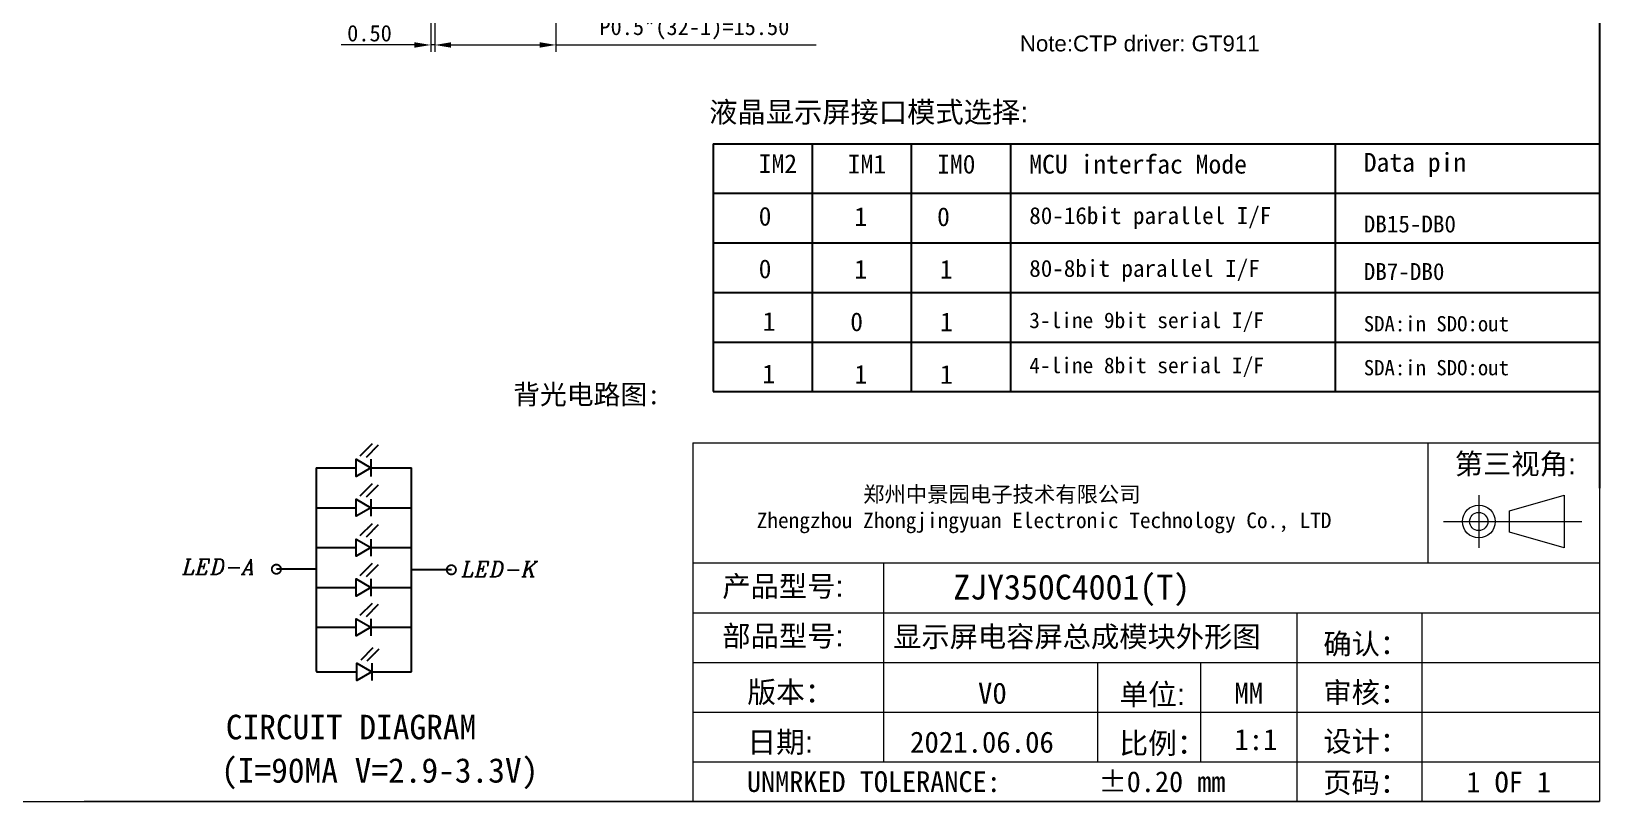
# Model space of a CAD drawing. Header units: millimetres. Extents: x 2436 to 2787, y -3116 to -2823.
# Drawn here: x 2586.9 to 2787.3, y -3116.2 to -3017.7 of the extents above; entities that cross this region are included whole.
import ezdxf

# ---------------------------------------------------------------- set-up
doc = ezdxf.new("R2010")
doc.units = ezdxf.units.MM
doc.layers.add('TJ', color=150, linetype='Continuous')
doc.layers.add('铁框', color=190, linetype='Continuous')
doc.layers.add('面版', color=41, linetype='Continuous', lineweight=9)
doc.styles.add('H', font='italic.shx', dxfattribs={"width": 0.75})
doc.styles.add('RD', font='ROMAND.shx')
doc.styles.add('ROMANS', font='')
doc.styles.get("Standard").update_dxf_attribs({"font": ''})
doc.styles.add('WMF-宋体3', font='')
doc.styles.add('仿宋', font='')
doc.styles.add('样式 1', font='arial.ttf')
doc.styles.get('ROMANS').set_extended_font_data('KaiTi_GB2312')
doc.styles.get('Standard').set_extended_font_data('KaiTi_GB2312')
doc.styles.get('WMF-宋体3').set_extended_font_data('SimSun', bold=True)
doc.styles.get('仿宋').set_extended_font_data('仿宋_GB2312')
doc.dimstyles.new('SH', dxfattribs={"dimscale": 1.4, "dimtxt": 2, "dimasz": 2.5, "dimexe": 1.25, "dimexo": 0.625, "dimtad": 0, "dimdec": 1, "dimzin": 0, "dimdsep": 46, "dimtxsty": 'RD', "dimcen": 2.5, "dimadec": 0, "dimazin": 0, "dimtfac": 0.6, "dimtdec": 1, "dimtmove": 0, "dimatfit": 3, "dimfxl": 1, "dimtolj": 1, "dimarcsym": 0})
doc.dimstyles.new('SVA', dxfattribs={"dimscale": 0.7, "dimtxt": 3, "dimasz": 3, "dimexe": 1.25, "dimexo": 0.625, "dimtad": 1, "dimzin": 1, "dimdsep": 46, "dimtxsty": 'Standard', "dimcen": 3, "dimazin": 0, "dimtfac": 1, "dimtmove": 0, "dimatfit": 3, "dimfxl": 1, "dimlwd": 13, "dimlwe": 13, "dimarcsym": 0})

# ---------------------------------------------------------------- blocks, each defined once
blk = doc.blocks.new('*D456')
at = {"layer": 'Defpoints', "color": 0, "transparency": 16777216}
for p in [(2638.43, -3004.13), (2653.93, -3004.13), (2653.93, -3019.46)]:
    blk.add_point(p, dxfattribs=at)
at = {"layer": '铁框', "color": 0, "lineweight": 13, "transparency": 16777216}
for p, q in [((2638.43, -3004.57), (2638.43, -3020.33)), ((2653.93, -3004.57), (2653.93, -3020.33)), ((2640.53, -3019.46), (2651.83, -3019.46)), ((2653.93, -3019.46), (2687.2, -3019.46))]:
    blk.add_line(p, q, dxfattribs=at)
at = {"layer": '铁框', "color": 0, "transparency": 16777216}
for points in [[(2640.53, -3019.11), (2640.53, -3019.81), (2638.43, -3019.46)], [(2651.83, -3019.11), (2651.83, -3019.81), (2653.93, -3019.46)]]:
    blk.add_solid(points, dxfattribs=at)
at = {"layer": '铁框', "color": 3, "transparency": 16777216, "insert": (2671.62, -3017.42), "char_height": 2.1, "attachment_point": 5}
blk.add_mtext('P0.5*(32-1)=15.50', dxfattribs=at)
blk = doc.blocks.new('*D460')
at = {"layer": 'Defpoints', "color": 0, "transparency": 16777216}
for p in [(2637.93, -3007.93), (2638.43, -3007.93), (2637.93, -3019.46)]:
    blk.add_point(p, dxfattribs=at)
at = {"layer": '铁框', "color": 0, "lineweight": 13, "transparency": 16777216}
for p, q in [((2637.93, -3008.37), (2637.93, -3020.33)), ((2638.43, -3008.37), (2638.43, -3020.33)), ((2635.83, -3019.46), (2626.45, -3019.46)), ((2638.43, -3019.46), (2637.93, -3019.46)), ((2640.53, -3019.46), (2642.63, -3019.46))]:
    blk.add_line(p, q, dxfattribs=at)
at = {"layer": '铁框', "color": 0, "transparency": 16777216}
for points in [[(2635.83, -3019.11), (2635.83, -3019.81), (2637.93, -3019.46)], [(2640.53, -3019.11), (2640.53, -3019.81), (2638.43, -3019.46)]]:
    blk.add_solid(points, dxfattribs=at)
at = {"layer": '铁框', "color": 3, "transparency": 16777216, "insert": (2630.09, -3017.97), "char_height": 2.1, "attachment_point": 5}
blk.add_mtext('0.50', dxfattribs=at)

msp = doc.modelspace()

# ---------------------------------------------------------------- linework, layer by layer
at = {"lineweight": 9}
for p, q in [((2787.33, -3070.317), (2787.33, -2823.43)), ((2671.44, -3070.317), (2787.33, -3070.317)), ((2671.44, -3070.317), (2671.44, -3116.194)), ((2765.431, -3085.681), (2765.431, -3070.317)), ((2787.33, -3070.317), (2787.33, -3116.194)), ((2771.879, -3077.005), (2771.879, -3083.767)), ((2767.391, -3080.386), (2785.065, -3080.386)), ((2671.44, -3085.681), (2787.33, -3085.681)), ((2695.798, -3085.681), (2695.798, -3111.108)), ((2671.44, -3092.038), (2787.33, -3092.038)), ((2748.668, -3116.194), (2748.668, -3092.038)), ((2764.637, -3116.194), (2764.637, -3092.038)), ((2671.44, -3098.395), (2787.33, -3098.395)), ((2723.159, -3098.395), (2723.159, -3111.108)), ((2736.311, -3098.395), (2736.311, -3111.108)), ((2671.44, -3104.752), (2787.33, -3104.752)), ((2671.44, -3111.108), (2787.33, -3111.108)), ((2436.17, -3116.194), (2787.33, -3116.194)), ((2787.33, -3116.194), (2593.629, -3116.194))]:
    msp.add_line(p, q, dxfattribs=at)
at = {"color": 7}
for p, q in [((2787.33, -2837.737), (2787.33, -3076.122)), ((2787.33, -2840.877), (2787.33, -3061.142))]:
    msp.add_line(p, q, dxfattribs=at)
at = {"color": 2}
for p, q in [((2623.281, -3073.525), (2628.371, -3073.525)), ((2623.281, -3073.525), (2623.281, -3099.434)), ((2630.274, -3073.525), (2635.462, -3073.525)), ((2630.274, -3073.525), (2635.462, -3073.525)), ((2635.462, -3099.587), (2635.462, -3073.525)), ((2623.281, -3078.621), (2628.371, -3078.621)), ((2630.274, -3078.621), (2635.364, -3078.621)), ((2630.274, -3078.621), (2635.462, -3078.621)), ((2623.281, -3083.717), (2628.371, -3083.717)), ((2630.274, -3083.717), (2635.364, -3083.717)), ((2630.274, -3083.717), (2635.462, -3083.717)), ((2623.281, -3086.479), (2618.191, -3086.479)), ((2640.552, -3086.556), (2635.462, -3086.556)), ((2623.281, -3088.813), (2628.371, -3088.813)), ((2630.274, -3088.813), (2635.364, -3088.813)), ((2630.274, -3088.813), (2635.462, -3088.813)), ((2623.281, -3093.909), (2628.371, -3093.909)), ((2623.281, -3093.909), (2628.371, -3093.909)), ((2630.274, -3093.909), (2635.364, -3093.909)), ((2630.274, -3093.909), (2635.462, -3093.909)), ((2623.379, -3099.587), (2628.469, -3099.587)), ((2623.435, -3099.587), (2628.469, -3099.587)), ((2630.372, -3099.587), (2635.462, -3099.587)), ((2630.372, -3099.587), (2635.462, -3099.587))]:
    msp.add_line(p, q, dxfattribs=at)
for points in [[(2630.274, -3073.525), (2628.371, -3074.623), (2628.371, -3072.426)], [(2630.274, -3078.621), (2628.371, -3079.719), (2628.371, -3077.522)], [(2630.274, -3083.717), (2628.371, -3084.815), (2628.371, -3082.618)], [(2630.274, -3088.813), (2628.371, -3089.911), (2628.371, -3087.714)], [(2630.274, -3093.909), (2628.371, -3095.007), (2628.371, -3092.81)], [(2630.372, -3099.587), (2628.469, -3100.686), (2628.469, -3098.489)]]:
    msp.add_lwpolyline(points, close=True, dxfattribs=at)
for points in [[(2630.274, -3072.426), (2630.274, -3074.623)], [(2630.274, -3077.522), (2630.274, -3079.719)], [(2630.274, -3082.618), (2630.274, -3084.815)], [(2630.274, -3087.714), (2630.274, -3089.911)], [(2630.274, -3092.81), (2630.274, -3095.007)], [(2630.372, -3098.489), (2630.372, -3100.686)]]:
    msp.add_lwpolyline(points, dxfattribs=at)
at = {"lineweight": 9}
msp.add_lwpolyline([(2782.806, -3077.005), (2782.806, -3083.767), (2775.82, -3081.765), (2775.82, -3079.007)], close=True, dxfattribs=at)
at = {"color": 2, "const_width": 0.235}
for points in [[(2618.779, -3086.479, -1), (2617.602, -3086.479, -1)], [(2641.141, -3086.556, -1), (2639.963, -3086.556, -1)]]:
    msp.add_lwpolyline(points, format="xyb", close=True, dxfattribs=at)
at = {"lineweight": 9}
for radius in [2.093, 1.165]:
    msp.add_circle((2771.879, -3080.386), radius, dxfattribs=at)
at = {"color": 2}
msp.add_arc((2623.435, -3099.434), 0.154, 180, 270, dxfattribs=at)
at = {"layer": 'TJ'}
for p, q in [((2674.005, -3032.091), (2787.33, -3032.091)), ((2674.005, -3032.091), (2674.005, -3063.771)), ((2686.677, -3032.091), (2686.677, -3063.771)), ((2699.349, -3032.091), (2699.349, -3063.771)), ((2712.021, -3032.091), (2712.021, -3063.771)), ((2753.521, -3032.091), (2753.521, -3063.771)), ((2787.33, -3032.231), (2787.33, -3063.771)), ((2674.005, -3038.427), (2787.33, -3038.427)), ((2674.005, -3044.763), (2787.33, -3044.763)), ((2674.005, -3051.099), (2787.33, -3051.099)), ((2674.005, -3057.448), (2787.33, -3057.435)), ((2675.603, -3057.448), (2785.731, -3057.435)), ((2674.005, -3063.771), (2787.33, -3063.771))]:
    msp.add_line(p, q, dxfattribs=at)

# ---------------------------------------------------------------- texts
at = {"lineweight": 9}
for s, height, style, p in [('Note:CTP driver: GT911', 2.03513, '样式 1', (2713.219, -3020.284)), ('液晶显示屏接口模式选择:', 2.64991, '样式 1', (2673.508, -3029.364)), ('背光电路图:', 2.5097, 'WMF-宋体3', (2648.462, -3065.399)), ('第三视角:', 2.6499, '样式 1', (2768.813, -3074.336)), ('产品型号:', 2.6499, '样式 1', (2675.192, -3089.983)), ('ZJY350C4001(T)', 3.17842, 'ROMANS', (2704.715, -3090.356)), ('部品型号:', 2.6499, '样式 1', (2675.192, -3096.34)), ('确认：', 2.6499, '样式 1', (2752.01, -3097.348)), ('版本：', 2.7017, '样式 1', (2678.377, -3103.538)), ('V0', 2.7017, 'ROMANS', (2707.873, -3103.674)), ('单位:', 2.7017, '样式 1', (2725.931, -3103.832)), ('MM', 2.7017, 'ROMANS', (2740.64, -3103.674)), ('审核：', 2.6499, '样式 1', (2752.01, -3103.571)), ('日期:', 2.7017, '样式 1', (2678.377, -3109.934)), ('比例：', 2.7017, '样式 1', (2725.931, -3110.084)), ('1:1', 2.7017, 'ROMANS', (2740.64, -3109.605)), ('设计：', 2.6499, '样式 1', (2752.01, -3109.808)), ('2021.06.06', 2.7017, 'ROMANS', (2699.19, -3109.934)), ('UNMRKED TOLERANCE:', 2.64991, 'ROMANS', (2678.333, -3114.96)), ('%%P0.20 mm', 2.6499, 'ROMANS', (2723.274, -3114.96)), ('页码：', 2.6499, '样式 1', (2752.01, -3115.088)), ('1 OF 1', 2.6499, 'ROMANS', (2770.296, -3115.022))]:
    msp.add_text(s, height=height, dxfattribs=dict(at, style=style)).set_placement(p)
at = {"color": 2, "style": 'H'}
for s, p in [('LED-A', (2606.204, -3087.135)), ('LED-K', (2641.884, -3087.453))]:
    msp.add_text(s, height=1.9429, dxfattribs=at).set_placement(p)
at = {"style": 'WMF-宋体3'}
for s, p in [('CIRCUIT DIAGRAM', (2611.725, -3108.226)), ('(I=90MA V=2.9-3.3V)', (2611.124, -3113.766))]:
    msp.add_text(s, height=3.13715, dxfattribs=at).set_placement(p)
at = {"lineweight": 9, "insert": (2697.024, -3093.775), "char_height": 2.64869, "width": 48.43712, "attachment_point": 1, "style": 'ROMANS'}
msp.add_mtext('{\\fSimSun|b0|i0|c134|p54;显示屏电容屏总成模块外形图}', dxfattribs=at)
at = {"layer": 'TJ', "attachment_point": 1, "style": '仿宋'}
for s, width, insert, char_height in [('IM2', 4.56559, (2679.834, -3033.434), 2.4059), ('IM1', 4.56559, (2691.216, -3033.484), 2.4059), ('IM0', 4.56559, (2702.641, -3033.492), 2.4059), ('MCU interfac Mode', 59.66036, (2714.423, -3033.497), 2.40588), ('Data pin', 67.13975, (2757.181, -3033.262), 2.4059), ('0', 4.56559, (2679.834, -3040.154), 2.406), ('1', 4.56559, (2692.057, -3040.204), 2.406), ('0', 4.56559, (2702.641, -3040.212), 2.406), ('80-16bit parallel I/F', 62.20812, (2714.423, -3040.189), 2.16529), ('DB15-DB0', 17.93619, (2757.181, -3041.262), 2.1653), ('0', 4.56559, (2679.834, -3046.874), 2.406), ('80-8bit parallel I/F', 65.85776, (2714.423, -3046.937), 2.16529), ('1', 4.56559, (2692.057, -3046.924), 2.406), ('1', 4.56559, (2702.996, -3046.932), 2.406), ('DB7-DB0', 17.93619, (2757.181, -3047.342), 2.1653), ('1', 4.56559, (2680.349, -3053.594), 2.406), ('0', 4.56559, (2691.538, -3053.644), 2.406), ('1', 4.56559, (2703.025, -3053.652), 2.406), ('{\\H0.83333x;3-line 9bit serial I/F}', 74.30875, (2714.423, -3053.657), 2.40588), ('SDA:in SDO:out', 67.65804, (2757.181, -3054.126), 1.94876), ('1', 4.56559, (2680.309, -3060.314), 2.406), ('1', 4.56559, (2692.089, -3060.364), 2.406), ('1', 4.56559, (2703.017, -3060.372), 2.406), ('{\\H0.83333x;4-line 8bit serial I/F}', 61.72616, (2714.423, -3059.417), 2.40588), ('SDA:in SDO:out', 59.01925, (2757.181, -3059.743), 1.94876)]:
    msp.add_mtext_dynamic_manual_height_columns(s, width=width, gutter_width=4.177, heights=[0], dxfattribs=dict(at, insert=insert, char_height=char_height))
at = {"layer": '面版', "color": 5, "insert": (2679.585, -3075.897), "char_height": 2, "width": 79.06844, "attachment_point": 1, "style": '仿宋'}
msp.add_mtext('{\\fSimSun|b0|i0|c134|p2;          郑州中景园电子技术有限公司\\PZhengzhou Zhongjingyuan Electronic Technology Co., LTD}', dxfattribs=at)

# ---------------------------------------------------------------- dimensions: what is measured, and where the dimension line sits
at = {"layer": '铁框', "color": 0}
dim = msp.add_linear_dim(base=(2653.929, -3019.458), p1=(2638.429, -3004.133), p2=(2653.929, -3004.133), text='P0.5*(32-1)=<>', dimstyle='SVA', override={"dimclrt": 3}, dxfattribs=at)
dim.commit()
dim.dimension.update_dxf_attribs({"geometry": '*D456', "text_midpoint": (2671.616, -3017.421)})
dim = msp.add_linear_dim(base=(2637.929, -3019.458), p1=(2638.429, -3007.933), p2=(2637.929, -3007.933), dimstyle='SVA', override={"dimclrt": 3}, dxfattribs=at)
dim.commit()
dim.dimension.update_dxf_attribs({"geometry": '*D460', "text_midpoint": (2630.091, -3017.971)})

# ---------------------------------------------------------------- leaders
at = {"color": 2}
for points in [[(2630.428, -3070.471), (2628.868, -3072.031)], [(2631.205, -3070.627), (2629.648, -3072.184)], [(2630.428, -3075.567), (2628.868, -3077.127)], [(2631.205, -3075.723), (2629.648, -3077.28)], [(2630.428, -3080.663), (2628.868, -3082.223)], [(2631.205, -3080.819), (2629.648, -3082.376)], [(2630.428, -3085.759), (2628.868, -3087.319)], [(2631.205, -3085.915), (2629.648, -3087.472)], [(2630.428, -3090.855), (2628.868, -3092.415)], [(2631.205, -3091.011), (2629.648, -3092.568)], [(2630.527, -3096.534), (2628.967, -3098.094)], [(2631.304, -3096.69), (2629.747, -3098.247)]]:
    msp.add_leader(points, dimstyle='SH', override={"dimscale": 0.25, "dimasz": 3, "dimtoh": 1}, dxfattribs=at)

doc.saveas('drawing.dxf')
